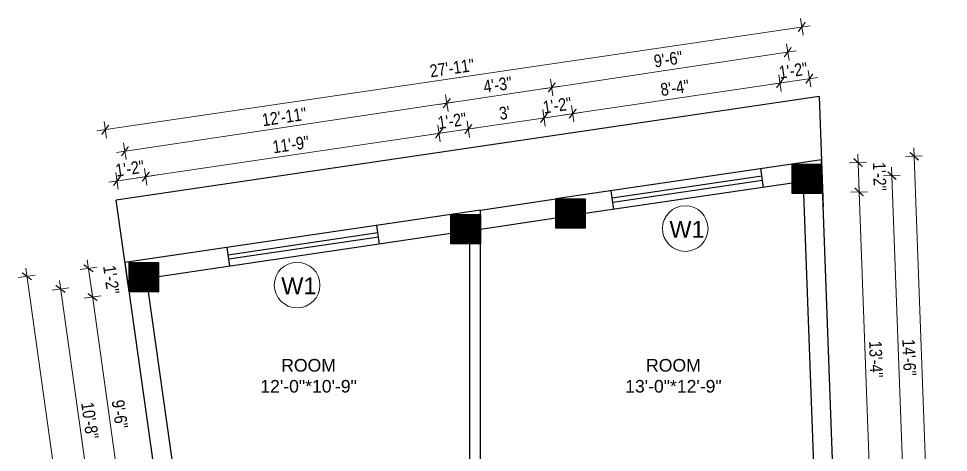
# Model space of a CAD drawing. Header units: inches. Extents: x -5142662 to -4941318, y -3361958 to -3160563.
# Drawn here: x -5008522.1 to -5008079.3, y -3262329.3 to -3262122.6 of the extents above; entities that cross this region are included whole.
import ezdxf

# ---------------------------------------------------------------- set-up
doc = ezdxf.new("R2010")
doc.units = ezdxf.units.IN
doc.header["$LTSCALE"] = 2
doc.header["$MEASUREMENT"] = 0
doc.header["$PDMODE"] = 34
doc.layers.get('0').update_dxf_attribs({"linetype": 'CONTINUOUS'})
doc.layers.get('DEFPOINTS').update_dxf_attribs({"color": 141, "linetype": 'CONTINUOUS'})
doc.layers.add('A-Hatch', color=7, linetype='CONTINUOUS')
for name, color, linetype, lineweight in [('Annotate-Lite.w', 177, 'CONTINUOUS', 9), ('DIM 1-100', 4, 'CONTINUOUS', 13), ('TEXT', 181, 'CONTINUOUS', 25)]:
    doc.layers.add(name, color=color, linetype=linetype, lineweight=lineweight)
doc.styles.add('arial.', font='arial.ttf')
doc.styles.add('gaurav', font='arial.ttf')
doc.styles.get("Standard").update_dxf_attribs({"font": 'ARIALN.TTF'})
doc.dimstyles.new('1 by 96', dxfattribs={"dimtxt": 6, "dimasz": 4, "dimexe": 4, "dimexo": 4, "dimgap": 2, "dimtad": 1, "dimdec": 0, "dimzin": 0, "dimdsep": 46, "dimlunit": 4, "dimtxsty": 'Standard', "dimblk": 'ARCHTICK', "dimcen": 0, "dimdle": 4, "dimadec": 0, "dimazin": 0, "dimtfac": 1, "dimtdec": 0, "dimtix": 1, "dimtofl": 0, "dimtmove": 1, "dimatfit": 3, "dimldrblk": 'ARCHTICK', "dimfxl": 4, "dimfxlon": 1, "dimtolj": 1, "dimtzin": 0, "dimlwd": -1, "dimlwe": -1, "dimarcsym": 0})

# ---------------------------------------------------------------- blocks, each defined once
blk = doc.blocks.new('_ArchTick')
at = {"color": 0, "linetype": 'ByBlock', "const_width": 0.15}
blk.add_lwpolyline([(-0.5, -0.5), (0.5, 0.5)], dxfattribs=at)
blk = doc.blocks.new('*D1034')
at = {"layer": 'DEFPOINTS', "color": 0, "ltscale": 0.5, "transparency": 16777216}
for p in [(-5008486.87, -3262255.28), (-5008469.48, -3262252.83), (-5008451.62, -3262365.57)]:
    blk.add_point(p, dxfattribs=at)
at = {"layer": 'DIM 1-100', "color": 0, "ltscale": 0.5, "transparency": 16777216}
for p, q in [((-5008470.39, -3262372.25), (-5008487.43, -3262251.32)), ((-5008482.91, -3262254.72), (-5008490.83, -3262255.84)), ((-5008466.99, -3262367.74), (-5008474.91, -3262368.85))]:
    blk.add_line(p, q, dxfattribs=at)
at = {"layer": 'DIM 1-100', "color": 0, "ltscale": 0.5, "transparency": 16777216, "xscale": 4, "yscale": 4, "zscale": 4}
for p, rotation in [((-5008486.87, -3262255.28), 98.01894551889055), ((-5008470.95, -3262368.29), 278.0189455188905)]:
    blk.add_blockref('_ArchTick', p, dxfattribs=dict(at, rotation=rotation))
at = {"layer": 'DIM 1-100', "color": 0, "ltscale": 0.5, "transparency": 16777216, "insert": (-5008473.9, -3262311.08), "char_height": 6, "attachment_point": 5, "rotation": 278.0189}
blk.add_mtext('\\A1;9\'-6"', dxfattribs=at)
blk = doc.blocks.new('*D1035')
at = {"layer": 'DEFPOINTS', "color": 0, "ltscale": 0.5, "transparency": 16777216}
for p in [(-5008469.48, -3262238.83), (-5008488.81, -3262241.55), (-5008469.48, -3262252.83)]:
    blk.add_point(p, dxfattribs=at)
at = {"layer": 'DIM 1-100', "color": 0, "ltscale": 0.5, "transparency": 16777216}
for p, q in [((-5008486.32, -3262259.24), (-5008489.37, -3262237.59)), ((-5008484.85, -3262240.99), (-5008492.77, -3262242.11)), ((-5008482.91, -3262254.72), (-5008490.83, -3262255.84))]:
    blk.add_line(p, q, dxfattribs=at)
at = {"layer": 'DIM 1-100', "color": 0, "ltscale": 0.5, "transparency": 16777216, "xscale": 4, "yscale": 4, "zscale": 4}
for p, rotation in [((-5008488.81, -3262241.55), 98.01894551889055), ((-5008486.87, -3262255.28), 278.0189455188905)]:
    blk.add_blockref('_ArchTick', p, dxfattribs=dict(at, rotation=rotation))
at = {"layer": 'DIM 1-100', "color": 0, "ltscale": 0.5, "transparency": 16777216, "insert": (-5008477.91, -3262247.02), "char_height": 6, "attachment_point": 5, "rotation": 278.0189}
blk.add_mtext('\\A1;1\'-2"', dxfattribs=at)
blk = doc.blocks.new('*D1040')
at = {"layer": 'DEFPOINTS', "color": 0, "ltscale": 0.5, "transparency": 16777216}
for p in [(-5008462.48, -3262245.83), (-5008502.1, -3262251.41), (-5008444.62, -3262372.57)]:
    blk.add_point(p, dxfattribs=at)
at = {"layer": 'DIM 1-100', "color": 0, "ltscale": 0.5, "transparency": 16777216}
for p, q in [((-5008483.69, -3262382.11), (-5008502.66, -3262247.45)), ((-5008498.14, -3262250.85), (-5008506.06, -3262251.97)), ((-5008480.29, -3262377.59), (-5008488.21, -3262378.71))]:
    blk.add_line(p, q, dxfattribs=at)
at = {"layer": 'DIM 1-100', "color": 0, "ltscale": 0.5, "transparency": 16777216, "xscale": 4, "yscale": 4, "zscale": 4}
for p, rotation in [((-5008502.1, -3262251.41), 98.01894551876556), ((-5008484.25, -3262378.15), 278.0189455187655)]:
    blk.add_blockref('_ArchTick', p, dxfattribs=dict(at, rotation=rotation))
at = {"layer": 'DIM 1-100', "color": 0, "ltscale": 0.5, "transparency": 16777216, "insert": (-5008488.16, -3262314.07), "char_height": 6, "attachment_point": 5, "rotation": 278.0189}
blk.add_mtext('\\A1;10\'-8"', dxfattribs=at)
blk = doc.blocks.new('*D1041')
at = {"layer": 'DEFPOINTS', "color": 0, "ltscale": 0.5, "transparency": 16777216}
for p in [(-5008471.45, -3262238.83), (-5008431.4, -3262523.07), (-5008478.08, -3262529.64)]:
    blk.add_point(p, dxfattribs=at)
at = {"layer": 'DIM 1-100', "color": 0, "ltscale": 0.5, "transparency": 16777216}
for p, q in [((-5008518.68, -3262241.44), (-5008477.52, -3262533.61)), ((-5008514.16, -3262244.84), (-5008522.08, -3262245.96)), ((-5008474.11, -3262529.09), (-5008482.04, -3262530.2))]:
    blk.add_line(p, q, dxfattribs=at)
at = {"layer": 'DIM 1-100', "color": 0, "ltscale": 0.5, "transparency": 16777216, "xscale": 4, "yscale": 4, "zscale": 4}
for p, rotation in [((-5008518.12, -3262245.4), 98.01894551889016), ((-5008478.08, -3262529.64), 278.0189455188902)]:
    blk.add_blockref('_ArchTick', p, dxfattribs=dict(at, rotation=rotation))
at = {"layer": 'DIM 1-100', "color": 0, "ltscale": 0.5, "transparency": 16777216, "insert": (-5008493.08, -3262386.82), "char_height": 6, "attachment_point": 5, "rotation": 278.0189}
blk.add_mtext('\\A1;23\'-11"', dxfattribs=at)
blk = doc.blocks.new('*D1048')
at = {"layer": 'DEFPOINTS', "color": 0, "ltscale": 0.5, "transparency": 16777216}
for p in [(-5008139.73, -3262205.89), (-5008121.77, -3262205.22), (-5008133.24, -3262365.57)]:
    blk.add_point(p, dxfattribs=at)
at = {"layer": 'DIM 1-100', "color": 0, "ltscale": 0.5, "transparency": 16777216}
for p, q in [((-5008115.72, -3262368.93), (-5008121.91, -3262201.23)), ((-5008125.76, -3262205.37), (-5008117.77, -3262205.08)), ((-5008119.87, -3262365.08), (-5008111.87, -3262364.78))]:
    blk.add_line(p, q, dxfattribs=at)
at = {"layer": 'DIM 1-100', "color": 0, "ltscale": 0.5, "transparency": 16777216, "xscale": 4, "yscale": 4, "zscale": 4}
for p, rotation in [((-5008121.77, -3262205.22), 92.11435361987387), ((-5008115.87, -3262364.93), 272.1143536198738)]:
    blk.add_blockref('_ArchTick', p, dxfattribs=dict(at, rotation=rotation))
at = {"layer": 'DIM 1-100', "color": 0, "ltscale": 0.5, "transparency": 16777216, "insert": (-5008113.76, -3262284.89), "char_height": 6, "attachment_point": 5, "rotation": 272.1144}
blk.add_mtext('\\A1;13\'-4"', dxfattribs=at)
blk = doc.blocks.new('*D1049')
at = {"layer": 'DEFPOINTS', "color": 0, "ltscale": 0.5, "transparency": 16777216}
for p in [(-5008139.73, -3262191.89), (-5008122.28, -3262191.24), (-5008139.73, -3262205.89)]:
    blk.add_point(p, dxfattribs=at)
at = {"layer": 'DIM 1-100', "color": 0, "ltscale": 0.5, "transparency": 16777216}
for p, q in [((-5008121.62, -3262209.22), (-5008122.43, -3262187.25)), ((-5008126.28, -3262191.39), (-5008118.28, -3262191.1)), ((-5008125.76, -3262205.37), (-5008117.77, -3262205.08))]:
    blk.add_line(p, q, dxfattribs=at)
at = {"layer": 'DIM 1-100', "color": 0, "ltscale": 0.5, "transparency": 16777216, "xscale": 4, "yscale": 4, "zscale": 4}
for p, rotation in [((-5008122.28, -3262191.24), 92.11435361987387), ((-5008121.77, -3262205.22), 272.1143536198738)]:
    blk.add_blockref('_ArchTick', p, dxfattribs=dict(at, rotation=rotation))
at = {"layer": 'DIM 1-100', "color": 0, "ltscale": 0.5, "transparency": 16777216, "insert": (-5008112.01, -3262197.86), "char_height": 6, "attachment_point": 5, "rotation": 272.1144}
blk.add_mtext('\\A1;1\'-2"', dxfattribs=at)
blk = doc.blocks.new('*D1051')
at = {"layer": 'DEFPOINTS', "color": 0, "ltscale": 0.5, "transparency": 16777216}
for p in [(-5008146.73, -3262198.89), (-5008106.18, -3262197.39), (-5008140.24, -3262372.57)]:
    blk.add_point(p, dxfattribs=at)
at = {"layer": 'DIM 1-100', "color": 0, "ltscale": 0.5, "transparency": 16777216}
for p, q in [((-5008099.62, -3262375.07), (-5008106.33, -3262193.39)), ((-5008110.18, -3262197.54), (-5008102.19, -3262197.24)), ((-5008103.77, -3262371.22), (-5008095.77, -3262370.93))]:
    blk.add_line(p, q, dxfattribs=at)
at = {"layer": 'DIM 1-100', "color": 0, "ltscale": 0.5, "transparency": 16777216, "xscale": 4, "yscale": 4, "zscale": 4}
for p, rotation in [((-5008106.18, -3262197.39), 92.11435361966528), ((-5008099.77, -3262371.08), 272.1143536196653)]:
    blk.add_blockref('_ArchTick', p, dxfattribs=dict(at, rotation=rotation))
at = {"layer": 'DIM 1-100', "color": 0, "ltscale": 0.5, "transparency": 16777216, "insert": (-5008097.92, -3262284.05), "char_height": 6, "attachment_point": 5, "rotation": 272.1144}
blk.add_mtext('\\A1;14\'-6"', dxfattribs=at)
blk = doc.blocks.new('*D1052')
at = {"layer": 'DEFPOINTS', "color": 0, "ltscale": 0.5, "transparency": 16777216}
for p in [(-5008139.73, -3262189.82), (-5008095.55, -3262188.19), (-5008127.42, -3262523.07)]:
    blk.add_point(p, dxfattribs=at)
at = {"layer": 'DIM 1-100', "color": 0, "ltscale": 0.5, "transparency": 16777216}
for p, q in [((-5008083.1, -3262525.44), (-5008095.7, -3262184.19)), ((-5008099.55, -3262188.34), (-5008091.55, -3262188.04)), ((-5008087.25, -3262521.59), (-5008079.25, -3262521.29))]:
    blk.add_line(p, q, dxfattribs=at)
at = {"layer": 'DIM 1-100', "color": 0, "ltscale": 0.5, "transparency": 16777216, "xscale": 4, "yscale": 4, "zscale": 4}
for p, rotation in [((-5008095.55, -3262188.19), 92.11435361988767), ((-5008083.25, -3262521.44), 272.1143536198877)]:
    blk.add_blockref('_ArchTick', p, dxfattribs=dict(at, rotation=rotation))
at = {"layer": 'DIM 1-100', "color": 0, "ltscale": 0.5, "transparency": 16777216, "insert": (-5008084.34, -3262354.63), "char_height": 6, "attachment_point": 5, "rotation": 272.1144}
blk.add_mtext('\\A1;27\'-9"', dxfattribs=at)
blk = doc.blocks.new('*D1053')
at = {"layer": 'DEFPOINTS', "color": 0, "ltscale": 0.5, "transparency": 16777216}
for p in [(-5008321.87, -3262177.31), (-5008316.17, -3262215.89), (-5008455.48, -3262238.83)]:
    blk.add_point(p, dxfattribs=at)
at = {"layer": 'DIM 1-100', "color": 0, "ltscale": 0.5, "transparency": 16777216}
for p, q in [((-5008465.47, -3262198.53), (-5008317.91, -3262176.72)), ((-5008321.28, -3262181.27), (-5008322.45, -3262173.35)), ((-5008460.93, -3262201.9), (-5008462.1, -3262193.98))]:
    blk.add_line(p, q, dxfattribs=at)
at = {"layer": 'DIM 1-100', "color": 0, "ltscale": 0.5, "transparency": 16777216, "xscale": 4, "yscale": 4, "zscale": 4}
for p, rotation in [((-5008321.87, -3262177.31), 8.403880657180977), ((-5008461.52, -3262197.94), 188.403880657181)]:
    blk.add_blockref('_ArchTick', p, dxfattribs=dict(at, rotation=rotation))
at = {"layer": 'DIM 1-100', "color": 0, "ltscale": 0.5, "transparency": 16777216, "insert": (-5008392.43, -3262182.62), "char_height": 6, "attachment_point": 5, "rotation": 8.4039}
blk.add_mtext('\\A1;11\'-9"', dxfattribs=at)
blk = doc.blocks.new('*D1054')
at = {"layer": 'DEFPOINTS', "color": 0, "ltscale": 0.5, "transparency": 16777216}
for p in [(-5008307.87, -3262175.24), (-5008316.17, -3262215.89), (-5008302.17, -3262213.82)]:
    blk.add_point(p, dxfattribs=at)
at = {"layer": 'DIM 1-100', "color": 0, "ltscale": 0.5, "transparency": 16777216}
for p, q in [((-5008307.28, -3262179.2), (-5008308.45, -3262171.28)), ((-5008325.82, -3262177.89), (-5008303.91, -3262174.66)), ((-5008321.28, -3262181.27), (-5008322.45, -3262173.35))]:
    blk.add_line(p, q, dxfattribs=at)
at = {"layer": 'DIM 1-100', "color": 0, "ltscale": 0.5, "transparency": 16777216, "xscale": 4, "yscale": 4, "zscale": 4}
for p, rotation in [((-5008307.87, -3262175.24), 8.403880657180977), ((-5008321.87, -3262177.31), 188.403880657181)]:
    blk.add_blockref('_ArchTick', p, dxfattribs=dict(at, rotation=rotation))
at = {"layer": 'DIM 1-100', "color": 0, "ltscale": 0.5, "transparency": 16777216, "insert": (-5008315.6, -3262171.32), "char_height": 6, "attachment_point": 5, "rotation": 8.4039}
blk.add_mtext('\\A1;1\'-2"', dxfattribs=at)
blk = doc.blocks.new('*D1055')
at = {"layer": 'DEFPOINTS', "color": 0, "ltscale": 0.5, "transparency": 16777216}
for p in [(-5008271.87, -3262169.92), (-5008266.17, -3262208.5), (-5008302.17, -3262213.82)]:
    blk.add_point(p, dxfattribs=at)
at = {"layer": 'DIM 1-100', "color": 0, "ltscale": 0.5, "transparency": 16777216}
for p, q in [((-5008271.28, -3262173.88), (-5008272.45, -3262165.97)), ((-5008311.82, -3262175.83), (-5008267.91, -3262169.34)), ((-5008307.28, -3262179.2), (-5008308.45, -3262171.28))]:
    blk.add_line(p, q, dxfattribs=at)
at = {"layer": 'DIM 1-100', "color": 0, "ltscale": 0.5, "transparency": 16777216, "xscale": 4, "yscale": 4, "zscale": 4}
for p, rotation in [((-5008271.87, -3262169.92), 8.403880657180977), ((-5008307.87, -3262175.24), 188.403880657181)]:
    blk.add_blockref('_ArchTick', p, dxfattribs=dict(at, rotation=rotation))
at = {"layer": 'DIM 1-100', "color": 0, "ltscale": 0.5, "transparency": 16777216, "insert": (-5008290.61, -3262167.57), "char_height": 6, "attachment_point": 5, "rotation": 8.4039}
blk.add_mtext("\\A1;3'", dxfattribs=at)
blk = doc.blocks.new('*D1056')
at = {"layer": 'DEFPOINTS', "color": 0, "ltscale": 0.5, "transparency": 16777216}
for p in [(-5008258.17, -3262167.9), (-5008266.17, -3262208.5), (-5008252.17, -3262208.5)]:
    blk.add_point(p, dxfattribs=at)
at = {"layer": 'DIM 1-100', "color": 0, "ltscale": 0.5, "transparency": 16777216}
for p, q in [((-5008257.58, -3262171.86), (-5008258.75, -3262163.94)), ((-5008275.82, -3262170.51), (-5008254.21, -3262167.31)), ((-5008271.28, -3262173.88), (-5008272.45, -3262165.97))]:
    blk.add_line(p, q, dxfattribs=at)
at = {"layer": 'DIM 1-100', "color": 0, "ltscale": 0.5, "transparency": 16777216, "xscale": 4, "yscale": 4, "zscale": 4}
for p, rotation in [((-5008271.87, -3262169.92), 188.403880657181), ((-5008258.17, -3262167.9), 8.403880657180977)]:
    blk.add_blockref('_ArchTick', p, dxfattribs=dict(at, rotation=rotation))
at = {"layer": 'DIM 1-100', "color": 0, "ltscale": 0.5, "transparency": 16777216, "insert": (-5008265.57, -3262163.93), "char_height": 6, "attachment_point": 5, "rotation": 8.4039}
blk.add_mtext('\\A1;1\'-2"', dxfattribs=at)
blk = doc.blocks.new('*D1057')
at = {"layer": 'DEFPOINTS', "color": 0, "ltscale": 0.5, "transparency": 16777216}
for p in [(-5008159.43, -3262153.31), (-5008153.73, -3262191.89), (-5008252.17, -3262208.5)]:
    blk.add_point(p, dxfattribs=at)
at = {"layer": 'DIM 1-100', "color": 0, "ltscale": 0.5, "transparency": 16777216}
for p, q in [((-5008158.84, -3262157.27), (-5008160.01, -3262149.35)), ((-5008262.12, -3262168.48), (-5008155.47, -3262152.73)), ((-5008257.58, -3262171.86), (-5008258.75, -3262163.94))]:
    blk.add_line(p, q, dxfattribs=at)
at = {"layer": 'DIM 1-100', "color": 0, "ltscale": 0.5, "transparency": 16777216, "xscale": 4, "yscale": 4, "zscale": 4}
for p, rotation in [((-5008159.43, -3262153.31), 8.403880657180977), ((-5008258.17, -3262167.9), 188.403880657181)]:
    blk.add_blockref('_ArchTick', p, dxfattribs=dict(at, rotation=rotation))
at = {"layer": 'DIM 1-100', "color": 0, "ltscale": 0.5, "transparency": 16777216, "insert": (-5008209.54, -3262155.6), "char_height": 6, "attachment_point": 5, "rotation": 8.4039}
blk.add_mtext('\\A1;8\'-4"', dxfattribs=at)
blk = doc.blocks.new('*D1058')
at = {"layer": 'DEFPOINTS', "color": 0, "ltscale": 0.5, "transparency": 16777216}
for p in [(-5008145.43, -3262151.24), (-5008139.73, -3262189.82), (-5008153.73, -3262191.89)]:
    blk.add_point(p, dxfattribs=at)
at = {"layer": 'DIM 1-100', "color": 0, "ltscale": 0.5, "transparency": 16777216}
for p, q in [((-5008163.38, -3262153.9), (-5008141.47, -3262150.66)), ((-5008158.84, -3262157.27), (-5008160.01, -3262149.35)), ((-5008144.84, -3262155.2), (-5008146.01, -3262147.29))]:
    blk.add_line(p, q, dxfattribs=at)
at = {"layer": 'DIM 1-100', "color": 0, "ltscale": 0.5, "transparency": 16777216, "xscale": 4, "yscale": 4, "zscale": 4}
for p, rotation in [((-5008145.43, -3262151.24), 8.403880657180977), ((-5008159.43, -3262153.31), 188.403880657181)]:
    blk.add_blockref('_ArchTick', p, dxfattribs=dict(at, rotation=rotation))
at = {"layer": 'DIM 1-100', "color": 0, "ltscale": 0.5, "transparency": 16777216, "insert": (-5008153.16, -3262147.32), "char_height": 6, "attachment_point": 5, "rotation": 8.4039}
blk.add_mtext('\\A1;1\'-2"', dxfattribs=at)
blk = doc.blocks.new('*D1059')
at = {"layer": 'DEFPOINTS', "color": 0, "ltscale": 0.5, "transparency": 16777216}
for p in [(-5008475.22, -3262199.96), (-5008469.48, -3262238.83), (-5008455.48, -3262238.83)]:
    blk.add_point(p, dxfattribs=at)
at = {"layer": 'DIM 1-100', "color": 0, "ltscale": 0.5, "transparency": 16777216}
for p, q in [((-5008460.93, -3262201.9), (-5008462.1, -3262193.98)), ((-5008457.56, -3262197.36), (-5008479.17, -3262200.55)), ((-5008474.63, -3262203.92), (-5008475.8, -3262196.01))]:
    blk.add_line(p, q, dxfattribs=at)
at = {"layer": 'DIM 1-100', "color": 0, "ltscale": 0.5, "transparency": 16777216, "xscale": 4, "yscale": 4, "zscale": 4}
for p, rotation in [((-5008475.22, -3262199.96), 188.403880657181), ((-5008461.52, -3262197.94), 8.403880657180993)]:
    blk.add_blockref('_ArchTick', p, dxfattribs=dict(at, rotation=rotation))
at = {"layer": 'DIM 1-100', "color": 0, "ltscale": 0.5, "transparency": 16777216, "insert": (-5008469.1, -3262193.99), "char_height": 6, "attachment_point": 5, "rotation": 8.4039}
blk.add_mtext('\\A1;1\'-2"', dxfattribs=at)
blk = doc.blocks.new('*D1060')
at = {"layer": 'DEFPOINTS', "color": 0, "ltscale": 0.5, "transparency": 16777216}
for p in [(-5008471.45, -3262185.83), (-5008309.17, -3262222.89), (-5008462.48, -3262245.83)]:
    blk.add_point(p, dxfattribs=at)
at = {"layer": 'DIM 1-100', "color": 0, "ltscale": 0.5, "transparency": 16777216}
for p, q in [((-5008317.55, -3262166.84), (-5008318.74, -3262158.93)), ((-5008314.19, -3262162.29), (-5008475.41, -3262186.42)), ((-5008470.86, -3262189.78), (-5008472.05, -3262181.87))]:
    blk.add_line(p, q, dxfattribs=at)
at = {"layer": 'DIM 1-100', "color": 0, "ltscale": 0.5, "transparency": 16777216, "xscale": 4, "yscale": 4, "zscale": 4}
for p, rotation in [((-5008318.15, -3262162.89), 8.510423086332324), ((-5008471.45, -3262185.83), 188.5104230863323)]:
    blk.add_blockref('_ArchTick', p, dxfattribs=dict(at, rotation=rotation))
at = {"layer": 'DIM 1-100', "color": 0, "ltscale": 0.5, "transparency": 16777216, "insert": (-5008395.54, -3262169.4), "char_height": 6, "attachment_point": 5, "rotation": 8.5104}
blk.add_mtext('\\A1;12\'-11"', dxfattribs=at)
blk = doc.blocks.new('*D1061')
at = {"layer": 'DEFPOINTS', "color": 0, "ltscale": 0.5, "transparency": 16777216}
for p in [(-5008268.16, -3262155.41), (-5008259.17, -3262215.5), (-5008309.17, -3262222.89)]:
    blk.add_point(p, dxfattribs=at)
at = {"layer": 'DIM 1-100', "color": 0, "ltscale": 0.5, "transparency": 16777216}
for p, q in [((-5008322.1, -3262163.48), (-5008264.2, -3262154.81)), ((-5008267.57, -3262159.36), (-5008268.75, -3262151.45)), ((-5008317.55, -3262166.84), (-5008318.74, -3262158.93))]:
    blk.add_line(p, q, dxfattribs=at)
at = {"layer": 'DIM 1-100', "color": 0, "ltscale": 0.5, "transparency": 16777216, "xscale": 4, "yscale": 4, "zscale": 4}
for p, rotation in [((-5008268.16, -3262155.41), 8.510423086332974), ((-5008318.15, -3262162.89), 188.510423086333)]:
    blk.add_blockref('_ArchTick', p, dxfattribs=dict(at, rotation=rotation))
at = {"layer": 'DIM 1-100', "color": 0, "ltscale": 0.5, "transparency": 16777216, "insert": (-5008293.9, -3262154.14), "char_height": 6, "attachment_point": 5, "rotation": 8.5104}
blk.add_mtext('\\A1;4\'-3"', dxfattribs=at)
blk = doc.blocks.new('*D1062')
at = {"layer": 'DEFPOINTS', "color": 0, "ltscale": 0.5, "transparency": 16777216}
for p in [(-5008155.75, -3262138.59), (-5008146.73, -3262198.89), (-5008259.17, -3262215.5)]:
    blk.add_point(p, dxfattribs=at)
at = {"layer": 'DIM 1-100', "color": 0, "ltscale": 0.5, "transparency": 16777216}
for p, q in [((-5008155.16, -3262142.54), (-5008156.34, -3262134.63)), ((-5008272.12, -3262156), (-5008151.79, -3262137.99)), ((-5008267.57, -3262159.36), (-5008268.75, -3262151.45))]:
    blk.add_line(p, q, dxfattribs=at)
at = {"layer": 'DIM 1-100', "color": 0, "ltscale": 0.5, "transparency": 16777216, "xscale": 4, "yscale": 4, "zscale": 4}
for p, rotation in [((-5008155.75, -3262138.59), 8.510423086332974), ((-5008268.16, -3262155.41), 188.510423086333)]:
    blk.add_blockref('_ArchTick', p, dxfattribs=dict(at, rotation=rotation))
at = {"layer": 'DIM 1-100', "color": 0, "ltscale": 0.5, "transparency": 16777216, "insert": (-5008212.7, -3262141.99), "char_height": 6, "attachment_point": 5, "rotation": 8.5104}
blk.add_mtext('\\A1;9\'-6"', dxfattribs=at)
blk = doc.blocks.new('*D1063')
at = {"layer": 'DEFPOINTS', "color": 0, "ltscale": 0.5, "transparency": 16777216}
for p in [(-5008480.79, -3262175.58), (-5008139.73, -3262189.82), (-5008471.45, -3262238.83)]:
    blk.add_point(p, dxfattribs=at)
at = {"layer": 'DIM 1-100', "color": 0, "ltscale": 0.5, "transparency": 16777216}
for p, q in [((-5008148.49, -3262130.53), (-5008149.66, -3262122.61)), ((-5008145.11, -3262125.99), (-5008484.75, -3262176.16)), ((-5008480.21, -3262179.54), (-5008481.38, -3262171.62))]:
    blk.add_line(p, q, dxfattribs=at)
at = {"layer": 'DIM 1-100', "color": 0, "ltscale": 0.5, "transparency": 16777216, "xscale": 4, "yscale": 4, "zscale": 4}
for p, rotation in [((-5008149.07, -3262126.57), 8.403880655919362), ((-5008480.79, -3262175.58), 188.4038806559193)]:
    blk.add_blockref('_ArchTick', p, dxfattribs=dict(at, rotation=rotation))
at = {"layer": 'DIM 1-100', "color": 0, "ltscale": 0.5, "transparency": 16777216, "insert": (-5008315.66, -3262146.12), "char_height": 6, "attachment_point": 5, "rotation": 8.4039}
blk.add_mtext('\\A1;27\'-11"', dxfattribs=at)

msp = doc.modelspace()

# ---------------------------------------------------------------- hatches: boundary and pattern name
at = {"layer": 'A-Hatch', "ltscale": 0.5}
h = msp.add_hatch(dxfattribs=at)
h.set_pattern_fill('ANSI31', color=256)
h.set_pattern_definition([(45, (83278.98606, -3786.41713), (-0.0883883476483, 0.0883883476483), [])])
h.paths.add_polyline_path([(-5008139.73, -3262191.89), (-5008153.73, -3262191.89), (-5008153.73, -3262205.89), (-5008139.73, -3262205.89)])
h = msp.add_hatch(dxfattribs=at)
h.set_pattern_fill('ANSI31', color=256)
h.set_pattern_definition([(45, (83166.54504, -3803.02876), (-0.0883883476483, 0.0883883476483), [])])
h.paths.add_polyline_path([(-5008252.17, -3262208.5), (-5008266.17, -3262208.5), (-5008266.17, -3262222.5), (-5008252.17, -3262222.5)])
h = msp.add_hatch(dxfattribs=at)
h.set_pattern_fill('ANSI31', color=256)
h.set_pattern_definition([(45, (83116.54504, -3810.41558), (-0.0883883476483, 0.0883883476483), [])])
h.paths.add_polyline_path([(-5008302.17, -3262215.89), (-5008316.17, -3262215.89), (-5008316.17, -3262229.89), (-5008302.17, -3262229.89)])
h = msp.add_hatch(dxfattribs=at)
h.set_pattern_fill('ANSI31', color=256)
h.set_pattern_definition([(45, (82963.23804, -3833.35598), (-0.0883883476483, 0.0883883476483), [])])
h.paths.add_polyline_path([(-5008455.48, -3262238.83), (-5008469.48, -3262238.83), (-5008469.48, -3262252.83), (-5008455.48, -3262252.83)])

# ---------------------------------------------------------------- linework, layer by layer
at = {"ltscale": 0.5}
for p, q in [((-5008140.84, -3262159.66), (-5008475.63, -3262209.12)), ((-5008140.84, -3262159.66), (-5008138.9, -3262212.23)), ((-5008167.33, -3262203), (-5008168.65, -3262194.09)), ((-5008239.36, -3262208.08), (-5008168.14, -3262197.55)), ((-5008153.73, -3262200.99), (-5008252.17, -3262215.53)), ((-5008239.07, -3262210.06), (-5008167.85, -3262199.53)), ((-5008238.56, -3262213.52), (-5008239.88, -3262204.62)), ((-5008142.24, -3262365.57), (-5008148.14, -3262205.89)), ((-5008469.48, -3262252.83), (-5008475.63, -3262209.12)), ((-5008302.17, -3262213.82), (-5008266.17, -3262208.5)), ((-5008302.17, -3262215.89), (-5008302.17, -3262213.82)), ((-5008350.21, -3262230.01), (-5008351.52, -3262221.11)), ((-5008302.17, -3262222.92), (-5008266.17, -3262217.6)), ((-5008316.17, -3262224.98), (-5008455.48, -3262245.56)), ((-5008422.24, -3262235.09), (-5008351.01, -3262224.57)), ((-5008302.17, -3262370.07), (-5008302.17, -3262223.11)), ((-5008421.95, -3262237.07), (-5008350.72, -3262226.55)), ((-5008307.17, -3262365.57), (-5008307.17, -3262229.89)), ((-5008421.44, -3262240.54), (-5008422.75, -3262231.63)), ((-5008460.39, -3262252.83), (-5008444.5, -3262365.57))]:
    msp.add_line(p, q, dxfattribs=at)
for points in [[(-5008266.17, -3262523.07), (-5008127.42, -3262523.07), (-5008139.73, -3262189.82), (-5008266.17, -3262208.5)], [(-5008302.17, -3262213.82), (-5008471.45, -3262238.83), (-5008431.4, -3262523.07), (-5008417.4, -3262523.07)]]:
    msp.add_lwpolyline(points, dxfattribs=at)
for points in [[(-5008153.73, -3262191.89), (-5008139.73, -3262191.89), (-5008139.73, -3262205.89), (-5008153.73, -3262205.89)], [(-5008266.17, -3262208.5), (-5008252.17, -3262208.5), (-5008252.17, -3262222.5), (-5008266.17, -3262222.5)], [(-5008316.17, -3262215.89), (-5008302.17, -3262215.89), (-5008302.17, -3262229.89), (-5008316.17, -3262229.89)], [(-5008469.48, -3262238.83), (-5008455.48, -3262238.83), (-5008455.48, -3262252.83), (-5008469.48, -3262252.83)]]:
    msp.add_lwpolyline(points, close=True, dxfattribs=at)
at = {"layer": 'Annotate-Lite.w', "ltscale": 0.005}
for centre in [(-5008204.58, -3262222.64), (-5008389.43, -3262249.56)]:
    msp.add_circle(centre, 10.86, dxfattribs=at)

# ---------------------------------------------------------------- texts
at = {"layer": 'Annotate-Lite.w', "ltscale": 0.005, "char_height": 8, "attachment_point": 1, "style": 'gaurav'}
for insert in [(-5008212.13, -3262218.99), (-5008396.98, -3262245.91)]:
    msp.add_mtext_dynamic_manual_height_columns('W1', width=8, gutter_width=100, heights=[0], dxfattribs=dict(at, insert=insert))
at = {"layer": 'TEXT', "lineweight": -2, "char_height": 6, "attachment_point": 5, "style": 'arial.'}
for s, insert in [('ROOM\\P12\'-0"*10\'-9"', (-5008383.98, -3262292.81)), ('ROOM\\P13\'-0"*12\'-9"', (-5008210.22, -3262292.81))]:
    msp.add_mtext_dynamic_manual_height_columns(s, width=45.7314, gutter_width=30, heights=[0], dxfattribs=dict(at, insert=insert))

# ---------------------------------------------------------------- dimensions: what is measured, and where the dimension line sits
at = {"layer": 'DIM 1-100', "ltscale": 0.5}
for p1, p2, distance, picture, middle in [((-5008139.73, -3262189.82), (-5008471.45, -3262238.83), -63.94, '*D1063', (-5008315.66, -3262146.12)), ((-5008309.17, -3262222.89), (-5008462.48, -3262245.83), -60.67, '*D1060', (-5008395.54, -3262169.4)), ((-5008127.42, -3262523.07), (-5008139.73, -3262189.82), -44.21, '*D1052', (-5008084.34, -3262354.63)), ((-5008471.45, -3262238.83), (-5008431.4, -3262523.07), -47.13, '*D1041', (-5008493.08, -3262386.82))]:
    dim = msp.add_aligned_dim(p1=p1, p2=p2, distance=distance, dimstyle='1 by 96', dxfattribs=at)
    dim.commit()
    dim.dimension.update_dxf_attribs({"geometry": picture, "text_midpoint": middle})
for base, p1, p2, angle, picture, middle in [((-5008155.75, -3262138.59), (-5008259.17, -3262215.5), (-5008146.73, -3262198.89), 8.5104, '*D1062', (-5008212.7, -3262141.99)), ((-5008268.16, -3262155.41), (-5008309.17, -3262222.89), (-5008259.17, -3262215.5), 8.5104, '*D1061', (-5008293.9, -3262154.14)), ((-5008159.43, -3262153.31), (-5008252.17, -3262208.5), (-5008153.73, -3262191.89), 188.4039, '*D1057', (-5008209.54, -3262155.6)), ((-5008271.87, -3262169.92), (-5008302.17, -3262213.82), (-5008266.17, -3262208.5), 188.4039, '*D1055', (-5008290.61, -3262167.57)), ((-5008321.87, -3262177.31), (-5008455.48, -3262238.83), (-5008316.17, -3262215.89), 188.4039, '*D1053', (-5008392.43, -3262182.62)), ((-5008106.18, -3262197.39), (-5008140.24, -3262372.57), (-5008146.73, -3262198.89), 272.1144, '*D1051', (-5008097.92, -3262284.05)), ((-5008121.77, -3262205.22), (-5008133.24, -3262365.57), (-5008139.73, -3262205.89), 272.1144, '*D1048', (-5008113.76, -3262284.89)), ((-5008502.1, -3262251.41), (-5008444.62, -3262372.57), (-5008462.48, -3262245.83), 278.0189, '*D1040', (-5008488.16, -3262314.07)), ((-5008486.87, -3262255.28), (-5008451.62, -3262365.57), (-5008469.48, -3262252.83), 278.0189, '*D1034', (-5008473.9, -3262311.08))]:
    dim = msp.add_linear_dim(base=base, p1=p1, p2=p2, angle=angle, dimstyle='1 by 96', dxfattribs=at)
    dim.commit()
    dim.dimension.update_dxf_attribs({"geometry": picture, "text_midpoint": middle})
for base, p1, p2, angle, picture, middle in [((-5008145.43, -3262151.24), (-5008153.73, -3262191.89), (-5008139.73, -3262189.82), 188.4039, '*D1058', (-5008152.43, -3262152.28)), ((-5008258.17, -3262167.9), (-5008266.17, -3262208.5), (-5008252.17, -3262208.5), 188.4039, '*D1056', (-5008264.84, -3262168.88)), ((-5008307.87, -3262175.24), (-5008316.17, -3262215.89), (-5008302.17, -3262213.82), 188.4039, '*D1054', (-5008314.87, -3262176.28)), ((-5008475.22, -3262199.96), (-5008455.48, -3262238.83), (-5008469.48, -3262238.83), 188.4039, '*D1059', (-5008468.37, -3262198.95)), ((-5008122.28, -3262191.24), (-5008139.73, -3262205.89), (-5008139.73, -3262191.89), 272.1144, '*D1049', (-5008117.02, -3262198.05)), ((-5008488.81, -3262241.55), (-5008469.48, -3262252.83), (-5008469.48, -3262238.83), 278.0189, '*D1035', (-5008482.88, -3262247.71))]:
    dim = msp.add_linear_dim(base=base, p1=p1, p2=p2, angle=angle, dimstyle='1 by 96', dxfattribs=at)
    dim.commit()
    dim.dimension.update_dxf_attribs({"geometry": picture, "text_midpoint": middle, "dimtype": 160})

doc.saveas('drawing.dxf')
